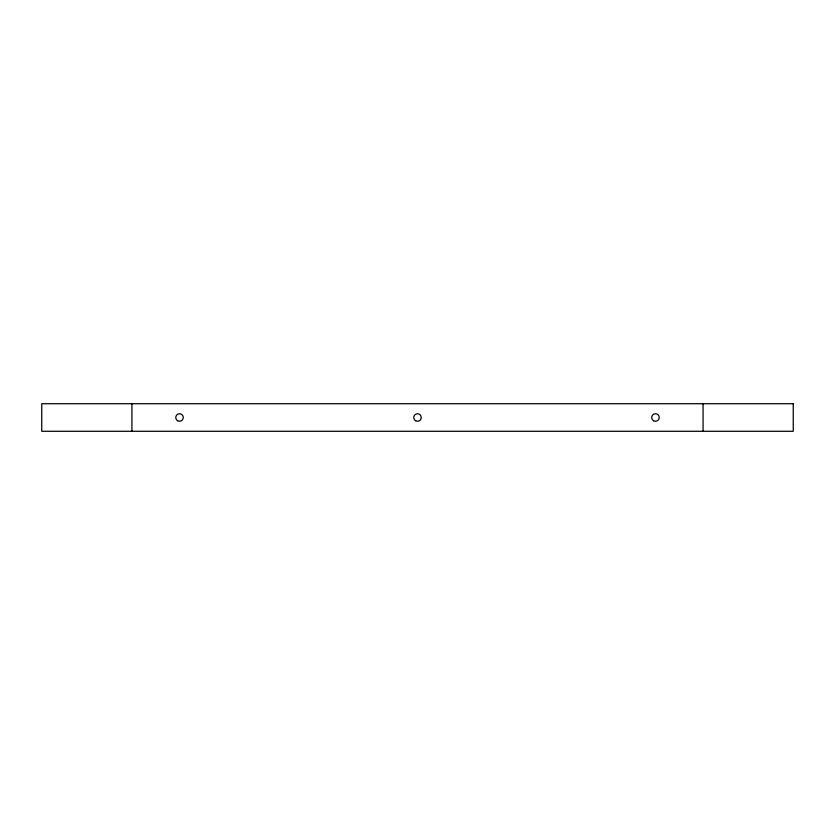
<?xml version="1.0" encoding="UTF-8"?>
<svg xmlns="http://www.w3.org/2000/svg" width="835" height="835" viewBox="0 0 835 835"><rect width="100%" height="100%" fill="white"/><g stroke="black" fill="none" stroke-linecap="round" stroke-linejoin="round"><path stroke-width="1.25" d="M703.07 403.722L703.07 431.277M131.93 403.722L131.93 431.277M793.25 403.722L41.75 403.722L41.75 431.277L793.25 431.277L793.25 403.722M653.596 420.756A3.757 3.757 0 0 0 659.232 417.5A3.757 3.757 0 0 0 653.596 414.243A3.757 3.757 0 0 0 653.596 420.756M177.646 420.756A3.757 3.757 0 0 0 183.282 417.5A3.757 3.757 0 0 0 177.646 414.243A3.757 3.757 0 0 0 177.646 420.756M415.621 420.756A3.757 3.757 0 0 0 421.257 417.5A3.757 3.757 0 0 0 415.621 414.243A3.757 3.757 0 0 0 415.621 420.756"/></g></svg>
